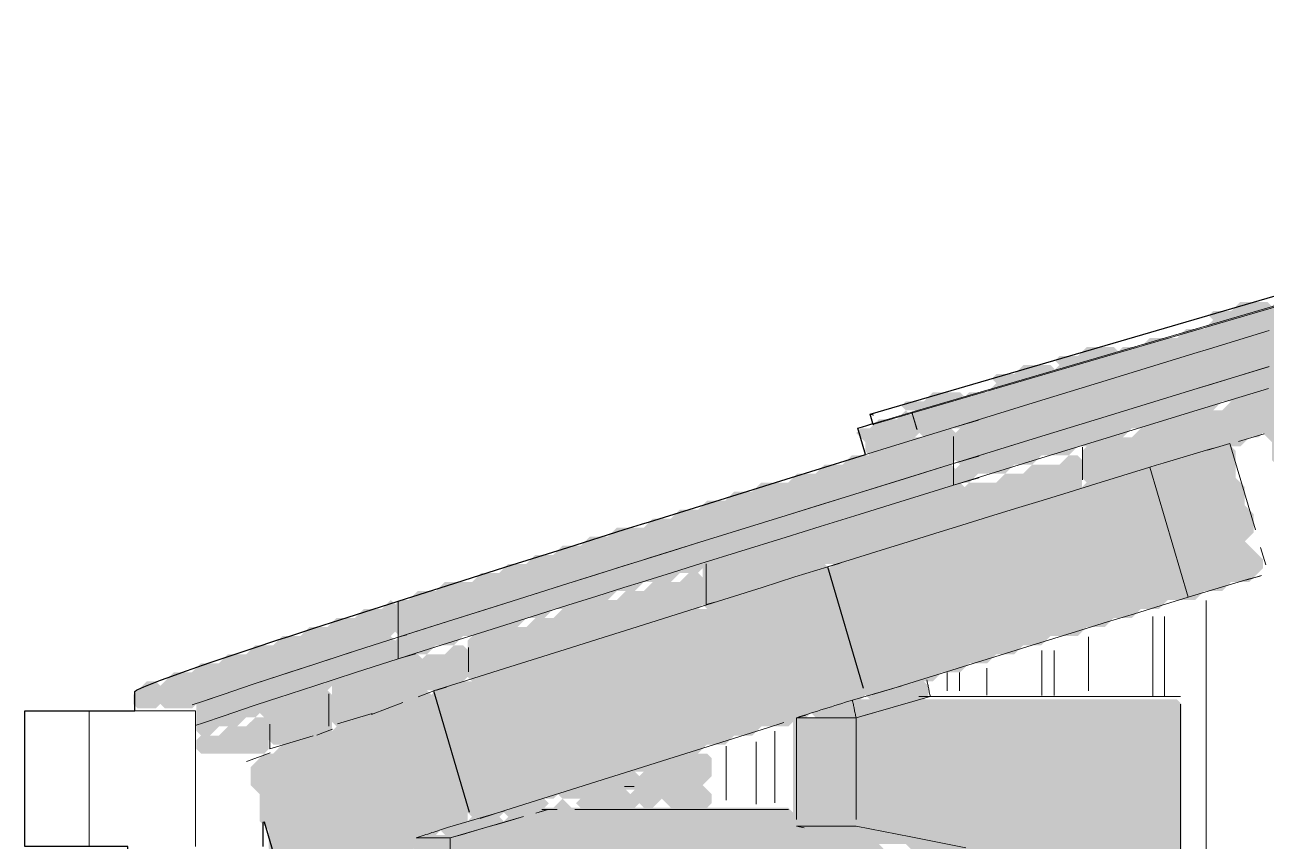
# Model space of a CAD drawing. Header units: millimetres. Extents: x 0 to 84100, y 0 to 59400.
# Drawn here: x 22694 to 24068, y 18843 to 19746 of the extents above; entities that cross this region are included whole.
import ezdxf

# ---------------------------------------------------------------- set-up
doc = ezdxf.new("R2010")
doc.units = ezdxf.units.MM
for name, color, linetype, lineweight in [('09_立面の外形', 7, 'Continuous', 30), ('10_見えがかり', 7, 'Continuous', 13), ('12_見えがかり（ガラス）', 5, 'Continuous', 9)]:
    doc.layers.add(name, color=color, linetype=linetype, lineweight=lineweight)

msp = doc.modelspace()

# ---------------------------------------------------------------- hatches: boundary and pattern name
at = {"layer": '10_見えがかり', "true_color": 0xbdbdbd}
for points in [[(25249, 19769.7), (25239, 19759.7), (25219, 19759.7), (25209, 19749.7), (25179, 19749.7), (25169, 19739.7), (25149, 19739.7), (25139, 19729.7), (25119, 19729.7), (25109, 19719.7), (25089, 19719.7), (25079, 19709.7), (25049, 19709.7), (25039, 19699.7), (25019, 19699.7), (25009, 19689.7), (24989, 19689.7), (24979, 19679.7), (24949, 19679.7), (24939, 19669.7), (24919, 19669.7), (24909, 19659.7), (24889, 19659.7), (24879, 19649.7), (24849, 19649.7), (24839, 19639.7), (24819, 19639.7), (24809, 19629.7), (24789, 19629.7), (24779, 19619.7), (24749, 19619.7), (24739, 19609.7), (24719, 19609.7), (24709, 19599.7), (24689, 19599.7), (24679, 19589.7), (24659, 19589.7), (24649, 19579.7), (24619, 19579.7), (24609, 19569.7), (24589, 19569.7), (24579, 19559.7), (24559, 19559.7), (24549, 19549.7), (24519, 19549.7), (24509, 19539.7), (24489, 19539.7), (24479, 19529.7), (24459, 19529.7), (24449, 19519.7), (24429, 19519.7), (24419, 19509.7), (24389, 19509.7), (24379, 19499.7), (24359, 19499.7), (24349, 19489.7), (24329, 19489.7), (24319, 19479.7), (24289, 19479.7), (24279, 19469.7), (24259, 19469.7), (24249, 19459.7), (24229, 19459.7), (24219, 19449.7), (24199, 19449.7), (24189, 19439.7), (24159, 19439.7), (24149, 19429.7), (24129, 19429.7), (24119, 19419.7), (24099, 19419.7), (24089, 19409.7), (24069, 19409.7), (24059, 19399.7), (24029, 19399.7), (24019, 19389.7), (23999, 19389.7), (23989, 19379.7), (23969, 19379.7), (23959, 19369.7), (23939, 19369.7), (23929, 19359.7), (23899, 19359.7), (23889, 19349.7), (23869, 19349.7), (23859, 19339.7), (23839, 19339.7), (23829, 19329.7), (23809, 19329.7), (23799, 19319.7), (23769, 19319.7), (23759, 19309.7), (23739, 19309.7), (23729, 19299.7), (23709, 19299.7), (23699, 19289.7), (23689, 19289.7), (23684, 19294.7), (23684, 19304.7), (23674, 19314.7), (23679, 19319.7), (23699, 19319.7), (23699, 19319.7), (23709, 19329.7), (23729, 19329.7), (23729, 19329.7), (23734, 19334.7), (23734, 19334.7), (23739, 19339.7), (23759, 19339.7), (23769, 19349.7), (23799, 19349.7), (23799, 19349.7), (23809, 19359.7), (23829, 19359.7), (23829, 19359.7), (23834, 19364.7), (23834, 19364.7), (23839, 19369.7), (23869, 19369.7), (23869, 19369.7), (23879, 19379.7), (23899, 19379.7), (23899, 19379.7), (23904, 19384.7), (23904, 19384.7), (23909, 19389.7), (23929, 19389.7), (23939, 19399.7), (23969, 19399.7), (23979, 19409.7), (23999, 19409.7), (24009, 19419.7), (24039, 19419.7), (24039, 19419.7), (24049, 19429.7), (24069, 19429.7), (24069, 19429.7), (24074, 19434.7), (24074, 19434.7), (24079, 19439.7), (24109, 19439.7), (24109, 19439.7), (24119, 19449.7), (24139, 19449.7), (24139, 19449.7), (24144, 19454.7), (24144, 19454.7), (24149, 19459.7), (24169, 19459.7), (24179, 19469.7), (24209, 19469.7), (24209, 19469.7), (24219, 19479.7), (24239, 19479.7), (24239, 19479.7), (24244, 19484.7), (24244, 19484.7), (24249, 19489.7), (24279, 19489.7), (24279, 19489.7), (24289, 19499.7), (24309, 19499.7), (24309, 19499.7), (24314, 19504.7), (24314, 19504.7), (24319, 19509.7), (24339, 19509.7), (24349, 19519.7), (24379, 19519.7), (24389, 19529.7), (24409, 19529.7), (24419, 19539.7), (24449, 19539.7), (24449, 19539.7), (24459, 19549.7), (24479, 19549.7), (24479, 19549.7), (24484, 19554.7), (24484, 19554.7), (24489, 19559.7), (24519, 19559.7), (24519, 19559.7), (24529, 19569.7), (24549, 19569.7), (24549, 19569.7), (24554, 19574.7), (24554, 19574.7), (24559, 19579.7), (24579, 19579.7), (24589, 19589.7), (24619, 19589.7), (24619, 19589.7), (24629, 19599.7), (24649, 19599.7), (24649, 19599.7), (24654, 19604.7), (24654, 19604.7), (24659, 19609.7), (24689, 19609.7), (24689, 19609.7), (24699, 19619.7), (24719, 19619.7), (24719, 19619.7), (24724, 19624.7), (24724, 19624.7), (24729, 19629.7), (24749, 19629.7), (24759, 19639.7), (24789, 19639.7), (24799, 19649.7), (24819, 19649.7), (24829, 19659.7), (24859, 19659.7), (24859, 19659.7), (24869, 19669.7), (24889, 19669.7), (24889, 19669.7), (24894, 19674.7), (24894, 19674.7), (24899, 19679.7), (24929, 19679.7), (24929, 19679.7), (24939, 19689.7), (24959, 19689.7), (24959, 19689.7), (24964, 19694.7), (24964, 19694.7), (24969, 19699.7), (24989, 19699.7), (24999, 19709.7), (25029, 19709.7), (25029, 19709.7), (25039, 19719.7), (25059, 19719.7), (25059, 19719.7), (25064, 19724.7), (25064, 19724.7), (25069, 19729.7), (25099, 19729.7), (25099, 19729.7), (25109, 19739.7), (25129, 19739.7), (25129, 19739.7), (25134, 19744.7), (25134, 19744.7), (25139, 19749.7), (25159, 19749.7), (25169, 19759.7), (25199, 19759.7), (25209, 19769.7), (25229, 19769.7), (25239, 19779.7), (25269, 19779.7), (25274, 19774.7), (25269, 19769.7)], [(25444, 19774.7), (25444, 19754.7), (25439, 19749.7), (25419, 19749.7), (25409, 19739.7), (25379, 19739.7), (25369, 19729.7), (25349, 19729.7), (25339, 19719.7), (25309, 19719.7), (25299, 19709.7), (25279, 19709.7), (25269, 19699.7), (25249, 19699.7), (25239, 19689.7), (25209, 19689.7), (25199, 19679.7), (25179, 19679.7), (25169, 19669.7), (25149, 19669.7), (25139, 19659.7), (25109, 19659.7), (25099, 19649.7), (25079, 19649.7), (25069, 19639.7), (25049, 19639.7), (25039, 19629.7), (25009, 19629.7), (24999, 19619.7), (24979, 19619.7), (24969, 19609.7), (24939, 19609.7), (24929, 19599.7), (24909, 19599.7), (24899, 19589.7), (24879, 19589.7), (24869, 19579.7), (24839, 19579.7), (24829, 19569.7), (24809, 19569.7), (24799, 19559.7), (24779, 19559.7), (24769, 19549.7), (24739, 19549.7), (24729, 19539.7), (24709, 19539.7), (24689, 19519.7), (24669, 19519.7), (24659, 19509.7), (24629, 19509.7), (24619, 19499.7), (24599, 19499.7), (24589, 19489.7), (24559, 19489.7), (24549, 19479.7), (24529, 19479.7), (24519, 19469.7), (24499, 19469.7), (24489, 19459.7), (24459, 19459.7), (24449, 19449.7), (24429, 19449.7), (24419, 19439.7), (24399, 19439.7), (24389, 19429.7), (24359, 19429.7), (24349, 19419.7), (24329, 19419.7), (24319, 19409.7), (24289, 19409.7), (24279, 19399.7), (24259, 19399.7), (24249, 19389.7), (24229, 19389.7), (24219, 19379.7), (24189, 19379.7), (24179, 19369.7), (24159, 19369.7), (24149, 19359.7), (24129, 19359.7), (24119, 19349.7), (24089, 19349.7), (24079, 19339.7), (24059, 19339.7), (24049, 19329.7), (24019, 19329.7), (24009, 19319.7), (23989, 19319.7), (23979, 19309.7), (23959, 19309.7), (23949, 19299.7), (23919, 19299.7), (23909, 19289.7), (23889, 19289.7), (23879, 19279.7), (23859, 19279.7), (23849, 19269.7), (23819, 19269.7), (23809, 19259.7), (23789, 19259.7), (23779, 19249.7), (23749, 19249.7), (23739, 19239.7), (23729, 19239.7), (23724, 19244.7), (23724, 19254.7), (23739, 19269.7), (23759, 19269.7), (23769, 19279.7), (23799, 19279.7), (23809, 19289.7), (23829, 19289.7), (23839, 19299.7), (23859, 19299.7), (23869, 19309.7), (23889, 19309.7), (23899, 19319.7), (23929, 19319.7), (23939, 19329.7), (23959, 19329.7), (23969, 19339.7), (23989, 19339.7), (23999, 19349.7), (24019, 19349.7), (24029, 19359.7), (24059, 19359.7), (24069, 19369.7), (24089, 19369.7), (24099, 19379.7), (24119, 19379.7), (24129, 19389.7), (24149, 19389.7), (24159, 19399.7), (24189, 19399.7), (24199, 19409.7), (24219, 19409.7), (24229, 19419.7), (24249, 19419.7), (24259, 19429.7), (24279, 19429.7), (24289, 19439.7), (24319, 19439.7), (24329, 19449.7), (24349, 19449.7), (24359, 19459.7), (24379, 19459.7), (24389, 19469.7), (24419, 19469.7), (24429, 19479.7), (24449, 19479.7), (24459, 19489.7), (24479, 19489.7), (24489, 19499.7), (24509, 19499.7), (24519, 19509.7), (24549, 19509.7), (24559, 19519.7), (24579, 19519.7), (24589, 19529.7), (24609, 19529.7), (24619, 19539.7), (24649, 19539.7), (24659, 19549.7), (24679, 19549.7), (24689, 19559.7), (24709, 19559.7), (24719, 19569.7), (24739, 19569.7), (24749, 19579.7), (24779, 19579.7), (24789, 19589.7), (24809, 19589.7), (24819, 19599.7), (24839, 19599.7), (24849, 19609.7), (24879, 19609.7), (24889, 19619.7), (24909, 19619.7), (24919, 19629.7), (24939, 19629.7), (24949, 19639.7), (24979, 19639.7), (24989, 19649.7), (25009, 19649.7), (25019, 19659.7), (25039, 19659.7), (25049, 19669.7), (25079, 19669.7), (25089, 19679.7), (25109, 19679.7), (25119, 19689.7), (25139, 19689.7), (25149, 19699.7), (25169, 19699.7), (25179, 19709.7), (25209, 19709.7), (25219, 19719.7), (25239, 19719.7), (25249, 19729.7), (25269, 19729.7), (25279, 19739.7), (25309, 19739.7), (25319, 19749.7), (25339, 19749.7), (25349, 19759.7), (25369, 19759.7), (25379, 19769.7), (25409, 19769.7), (25419, 19779.7), (25439, 19779.7)], [(24564, 19554.7), (24564, 19524.7), (24549, 19509.7), (24519, 19509.7), (24509, 19499.7), (24489, 19499.7), (24479, 19489.7), (24459, 19489.7), (24449, 19479.7), (24429, 19479.7), (24419, 19469.7), (24389, 19469.7), (24379, 19459.7), (24359, 19459.7), (24349, 19449.7), (24329, 19449.7), (24319, 19439.7), (24289, 19439.7), (24279, 19429.7), (24259, 19429.7), (24249, 19419.7), (24229, 19419.7), (24219, 19409.7), (24199, 19409.7), (24189, 19399.7), (24159, 19399.7), (24149, 19389.7), (24129, 19389.7), (24119, 19379.7), (24099, 19379.7), (24089, 19369.7), (24069, 19369.7), (24059, 19359.7), (24029, 19359.7), (24019, 19349.7), (23999, 19349.7), (23989, 19339.7), (23969, 19339.7), (23959, 19329.7), (23939, 19329.7), (23929, 19319.7), (23899, 19319.7), (23889, 19309.7), (23869, 19309.7), (23859, 19299.7), (23839, 19299.7), (23829, 19289.7), (23809, 19289.7), (23799, 19279.7), (23769, 19279.7), (23759, 19269.7), (23739, 19269.7), (23729, 19259.7), (23724, 19264.7), (23724, 19294.7), (23739, 19309.7), (23759, 19309.7), (23769, 19319.7), (23799, 19319.7), (23809, 19329.7), (23829, 19329.7), (23839, 19339.7), (23859, 19339.7), (23869, 19349.7), (23889, 19349.7), (23899, 19359.7), (23929, 19359.7), (23939, 19369.7), (23959, 19369.7), (23969, 19379.7), (23989, 19379.7), (23999, 19389.7), (24019, 19389.7), (24029, 19399.7), (24059, 19399.7), (24069, 19409.7), (24089, 19409.7), (24099, 19419.7), (24119, 19419.7), (24129, 19429.7), (24149, 19429.7), (24159, 19439.7), (24189, 19439.7), (24199, 19449.7), (24219, 19449.7), (24229, 19459.7), (24249, 19459.7), (24259, 19469.7), (24279, 19469.7), (24289, 19479.7), (24319, 19479.7), (24329, 19489.7), (24349, 19489.7), (24359, 19499.7), (24379, 19499.7), (24389, 19509.7), (24419, 19509.7), (24429, 19519.7), (24449, 19519.7), (24459, 19529.7), (24479, 19529.7), (24489, 19539.7), (24509, 19539.7), (24519, 19549.7), (24549, 19549.7), (24559, 19559.7)], [(24704, 19524.7), (24704, 19494.7), (24699, 19489.7), (24679, 19489.7), (24669, 19479.7), (24659, 19479.7), (24649, 19469.7), (24619, 19469.7), (24609, 19459.7), (24579, 19459.7), (24569, 19449.7), (24549, 19449.7), (24539, 19439.7), (24519, 19439.7), (24509, 19429.7), (24489, 19429.7), (24479, 19419.7), (24459, 19419.7), (24449, 19409.7), (24429, 19409.7), (24419, 19399.7), (24399, 19399.7), (24389, 19389.7), (24379, 19389.7), (24369, 19379.7), (24349, 19379.7), (24339, 19369.7), (24319, 19369.7), (24309, 19359.7), (24279, 19359.7), (24269, 19349.7), (24249, 19349.7), (24239, 19339.7), (24219, 19339.7), (24209, 19329.7), (24179, 19329.7), (24169, 19319.7), (24149, 19319.7), (24139, 19309.7), (24109, 19309.7), (24099, 19299.7), (24069, 19299.7), (24059, 19289.7), (24049, 19289.7), (24039, 19279.7), (24009, 19279.7), (23999, 19269.7), (23969, 19269.7), (23959, 19259.7), (23939, 19259.7), (23929, 19249.7), (23909, 19249.7), (23899, 19239.7), (23869, 19239.7), (23864, 19244.7), (23864, 19274.7), (23869, 19279.7), (23879, 19279.7), (23889, 19289.7), (23919, 19289.7), (23929, 19299.7), (23949, 19299.7), (23959, 19309.7), (23979, 19309.7), (23989, 19319.7), (24019, 19319.7), (24029, 19329.7), (24049, 19329.7), (24059, 19339.7), (24079, 19339.7), (24089, 19349.7), (24119, 19349.7), (24129, 19359.7), (24149, 19359.7), (24159, 19369.7), (24189, 19369.7), (24199, 19379.7), (24219, 19379.7), (24229, 19389.7), (24249, 19389.7), (24259, 19399.7), (24289, 19399.7), (24299, 19409.7), (24319, 19409.7), (24329, 19419.7), (24349, 19419.7), (24359, 19429.7), (24389, 19429.7), (24399, 19439.7), (24419, 19439.7), (24429, 19449.7), (24459, 19449.7), (24469, 19459.7), (24489, 19459.7), (24499, 19469.7), (24519, 19469.7), (24529, 19479.7), (24559, 19479.7), (24569, 19489.7), (24589, 19489.7), (24599, 19499.7), (24619, 19499.7), (24629, 19509.7), (24659, 19509.7), (24669, 19519.7), (24689, 19519.7), (24699, 19529.7)], [(23684, 19304.7), (23684, 19294.7), (23669, 19279.7), (23639, 19279.7), (23629, 19269.7), (23624, 19274.7), (23624, 19284.7), (23614, 19294.7), (23619, 19299.7), (23629, 19299.7), (23639, 19309.7), (23659, 19309.7), (23669, 19319.7)], [(23724, 19294.7), (23724, 19264.7), (23719, 19259.7), (23709, 19259.7), (23699, 19249.7), (23679, 19249.7), (23669, 19239.7), (23639, 19239.7), (23629, 19229.7), (23609, 19229.7), (23599, 19219.7), (23579, 19219.7), (23569, 19209.7), (23549, 19209.7), (23539, 19199.7), (23509, 19199.7), (23499, 19189.7), (23479, 19189.7), (23469, 19179.7), (23449, 19179.7), (23439, 19169.7), (23419, 19169.7), (23409, 19159.7), (23389, 19159.7), (23379, 19149.7), (23349, 19149.7), (23339, 19139.7), (23319, 19139.7), (23309, 19129.7), (23289, 19129.7), (23279, 19119.7), (23259, 19119.7), (23249, 19109.7), (23229, 19109.7), (23219, 19099.7), (23199, 19099.7), (23189, 19089.7), (23159, 19089.7), (23149, 19079.7), (23129, 19079.7), (23119, 19069.7), (23109, 19069.7), (23104, 19074.7), (23104, 19104.7), (23109, 19109.7), (23119, 19109.7), (23129, 19119.7), (23149, 19119.7), (23159, 19129.7), (23189, 19129.7), (23199, 19139.7), (23219, 19139.7), (23229, 19149.7), (23249, 19149.7), (23259, 19159.7), (23279, 19159.7), (23289, 19169.7), (23309, 19169.7), (23319, 19179.7), (23339, 19179.7), (23349, 19189.7), (23379, 19189.7), (23389, 19199.7), (23409, 19199.7), (23419, 19209.7), (23439, 19209.7), (23449, 19219.7), (23469, 19219.7), (23479, 19229.7), (23499, 19229.7), (23509, 19239.7), (23539, 19239.7), (23549, 19249.7), (23569, 19249.7), (23579, 19259.7), (23599, 19259.7), (23609, 19269.7), (23629, 19269.7), (23639, 19279.7), (23669, 19279.7), (23679, 19289.7), (23699, 19289.7), (23709, 19299.7), (23719, 19299.7)], [(24144, 19304.7), (24144, 19284.7), (24154, 19274.7), (24154, 19254.7), (24164, 19244.7), (24164, 19214.7), (24174, 19204.7), (24174, 19184.7), (24184, 19174.7), (24169, 19159.7), (24139, 19159.7), (24129, 19149.7), (24119, 19149.7), (24104, 19164.7), (24114, 19174.7), (24104, 19184.7), (24104, 19194.7), (24094, 19204.7), (24094, 19214.7), (24084, 19224.7), (24084, 19254.7), (24074, 19264.7), (24074, 19284.7), (24064, 19294.7), (24069, 19299.7), (24099, 19299.7), (24109, 19309.7), (24139, 19309.7)], [(24034, 19274.7), (24034, 19244.7), (24044, 19234.7), (24044, 19214.7), (24054, 19204.7), (24054, 19184.7), (24044, 19174.7), (24064, 19154.7), (24064, 19144.7), (24049, 19129.7), (24029, 19129.7), (24019, 19119.7), (23999, 19119.7), (23989, 19109.7), (23959, 19109.7), (23949, 19099.7), (23929, 19099.7), (23919, 19089.7), (23899, 19089.7), (23889, 19079.7), (23869, 19079.7), (23859, 19069.7), (23829, 19069.7), (23819, 19059.7), (23799, 19059.7), (23789, 19049.7), (23769, 19049.7), (23759, 19039.7), (23739, 19039.7), (23729, 19029.7), (23709, 19029.7), (23699, 19019.7), (23669, 19019.7), (23659, 19009.7), (23639, 19009.7), (23629, 18999.7), (23624, 19004.7), (23624, 19014.7), (23614, 19024.7), (23614, 19054.7), (23604, 19064.7), (23604, 19084.7), (23594, 19094.7), (23594, 19114.7), (23584, 19124.7), (23584, 19144.7), (23589, 19149.7), (23599, 19149.7), (23609, 19159.7), (23639, 19159.7), (23649, 19169.7), (23669, 19169.7), (23679, 19179.7), (23699, 19179.7), (23709, 19189.7), (23729, 19189.7), (23739, 19199.7), (23769, 19199.7), (23779, 19209.7), (23799, 19209.7), (23809, 19219.7), (23829, 19219.7), (23839, 19229.7), (23859, 19229.7), (23869, 19239.7), (23899, 19239.7), (23909, 19249.7), (23929, 19249.7), (23939, 19259.7), (23959, 19259.7), (23969, 19269.7), (23999, 19269.7), (24009, 19279.7), (24029, 19279.7)], [(23724, 19254.7), (23724, 19244.7), (23734, 19234.7), (23729, 19229.7), (23709, 19229.7), (23699, 19219.7), (23679, 19219.7), (23669, 19209.7), (23639, 19209.7), (23629, 19199.7), (23609, 19199.7), (23599, 19189.7), (23569, 19189.7), (23559, 19179.7), (23539, 19179.7), (23529, 19169.7), (23509, 19169.7), (23499, 19159.7), (23469, 19159.7), (23459, 19149.7), (23449, 19149.7), (23439, 19139.7), (23419, 19139.7), (23409, 19129.7), (23379, 19129.7), (23369, 19119.7), (23349, 19119.7), (23339, 19109.7), (23319, 19109.7), (23309, 19099.7), (23279, 19099.7), (23269, 19089.7), (23249, 19089.7), (23239, 19079.7), (23219, 19079.7), (23209, 19069.7), (23179, 19069.7), (23169, 19059.7), (23149, 19059.7), (23139, 19049.7), (23109, 19049.7), (23104, 19054.7), (23104, 19064.7), (23109, 19069.7), (23119, 19069.7), (23129, 19079.7), (23149, 19079.7), (23159, 19089.7), (23189, 19089.7), (23199, 19099.7), (23219, 19099.7), (23229, 19109.7), (23249, 19109.7), (23259, 19119.7), (23279, 19119.7), (23289, 19129.7), (23309, 19129.7), (23319, 19139.7), (23339, 19139.7), (23349, 19149.7), (23379, 19149.7), (23389, 19159.7), (23409, 19159.7), (23419, 19169.7), (23439, 19169.7), (23449, 19179.7), (23469, 19179.7), (23479, 19189.7), (23499, 19189.7), (23509, 19199.7), (23539, 19199.7), (23549, 19209.7), (23569, 19209.7), (23579, 19219.7), (23599, 19219.7), (23609, 19229.7), (23629, 19229.7), (23639, 19239.7), (23669, 19239.7), (23679, 19249.7), (23699, 19249.7), (23709, 19259.7), (23719, 19259.7)], [(23864, 19264.7), (23864, 19234.7), (23859, 19229.7), (23839, 19229.7), (23829, 19219.7), (23809, 19219.7), (23799, 19209.7), (23779, 19209.7), (23769, 19199.7), (23739, 19199.7), (23729, 19189.7), (23709, 19189.7), (23699, 19179.7), (23679, 19179.7), (23669, 19169.7), (23649, 19169.7), (23639, 19159.7), (23609, 19159.7), (23599, 19149.7), (23579, 19149.7), (23569, 19139.7), (23549, 19139.7), (23539, 19129.7), (23519, 19129.7), (23509, 19119.7), (23489, 19119.7), (23479, 19109.7), (23459, 19109.7), (23449, 19099.7), (23444, 19104.7), (23444, 19144.7), (23449, 19149.7), (23459, 19149.7), (23469, 19159.7), (23499, 19159.7), (23509, 19169.7), (23529, 19169.7), (23539, 19179.7), (23559, 19179.7), (23569, 19189.7), (23599, 19189.7), (23609, 19199.7), (23629, 19199.7), (23639, 19209.7), (23669, 19209.7), (23679, 19219.7), (23699, 19219.7), (23709, 19229.7), (23729, 19229.7), (23739, 19239.7), (23769, 19239.7), (23779, 19249.7), (23799, 19249.7), (23809, 19259.7), (23839, 19259.7), (23849, 19269.7), (23859, 19269.7)], [(23584, 19144.7), (23584, 19124.7), (23594, 19114.7), (23594, 19094.7), (23604, 19084.7), (23604, 19064.7), (23614, 19054.7), (23614, 19024.7), (23624, 19014.7), (23624, 19004.7), (23619, 18999.7), (23599, 18999.7), (23589, 18989.7), (23569, 18989.7), (23559, 18979.7), (23549, 18979.7), (23539, 18969.7), (23509, 18969.7), (23499, 18959.7), (23479, 18959.7), (23469, 18949.7), (23449, 18949.7), (23439, 18939.7), (23419, 18939.7), (23409, 18929.7), (23389, 18929.7), (23379, 18919.7), (23359, 18919.7), (23349, 18909.7), (23319, 18909.7), (23309, 18899.7), (23289, 18899.7), (23279, 18889.7), (23259, 18889.7), (23249, 18879.7), (23229, 18879.7), (23219, 18869.7), (23189, 18869.7), (23184, 18874.7), (23184, 18894.7), (23174, 18904.7), (23174, 18924.7), (23164, 18934.7), (23164, 18964.7), (23154, 18974.7), (23154, 18994.7), (23144, 19004.7), (23149, 19009.7), (23159, 19009.7), (23169, 19019.7), (23189, 19019.7), (23199, 19029.7), (23219, 19029.7), (23229, 19039.7), (23259, 19039.7), (23269, 19049.7), (23289, 19049.7), (23299, 19059.7), (23319, 19059.7), (23329, 19069.7), (23349, 19069.7), (23359, 19079.7), (23379, 19079.7), (23389, 19089.7), (23409, 19089.7), (23419, 19099.7), (23449, 19099.7), (23459, 19109.7), (23479, 19109.7), (23489, 19119.7), (23509, 19119.7), (23519, 19129.7), (23539, 19129.7), (23549, 19139.7), (23569, 19139.7), (23579, 19149.7)], [(23444, 19134.7), (23444, 19104.7), (23439, 19099.7), (23419, 19099.7), (23409, 19089.7), (23389, 19089.7), (23379, 19079.7), (23359, 19079.7), (23349, 19069.7), (23329, 19069.7), (23319, 19059.7), (23299, 19059.7), (23289, 19049.7), (23269, 19049.7), (23259, 19039.7), (23229, 19039.7), (23219, 19029.7), (23199, 19029.7), (23189, 19019.7), (23184, 19024.7), (23184, 19064.7), (23189, 19069.7), (23209, 19069.7), (23219, 19079.7), (23249, 19079.7), (23259, 19089.7), (23279, 19089.7), (23289, 19099.7), (23309, 19099.7), (23319, 19109.7), (23349, 19109.7), (23359, 19119.7), (23379, 19119.7), (23389, 19129.7), (23419, 19129.7), (23429, 19139.7), (23439, 19139.7)], [(23104, 19104.7), (23104, 19074.7), (23089, 19059.7), (23069, 19059.7), (23059, 19049.7), (23039, 19049.7), (23029, 19039.7), (23009, 19039.7), (22999, 19029.7), (22979, 19029.7), (22969, 19019.7), (22949, 19019.7), (22939, 19009.7), (22919, 19009.7), (22909, 18999.7), (22889, 18999.7), (22879, 18989.7), (22849, 18989.7), (22844, 18994.7), (22844, 19014.7), (22859, 19029.7), (22879, 19029.7), (22889, 19039.7), (22909, 19039.7), (22919, 19049.7), (22939, 19049.7), (22949, 19059.7), (22969, 19059.7), (22979, 19069.7), (22999, 19069.7), (23009, 19079.7), (23029, 19079.7), (23039, 19089.7), (23059, 19089.7), (23069, 19099.7), (23089, 19099.7), (23099, 19109.7)], [(23104, 19064.7), (23104, 19054.7), (23109, 19049.7), (23129, 19049.7), (23134, 19044.7), (23129, 19039.7), (23109, 19039.7), (23099, 19029.7), (23069, 19029.7), (23059, 19019.7), (23039, 19019.7), (23029, 19009.7), (23019, 19009.7), (23009, 18999.7), (22989, 18999.7), (22979, 18989.7), (22959, 18989.7), (22949, 18979.7), (22939, 18979.7), (22929, 18969.7), (22909, 18969.7), (22899, 18959.7), (22889, 18959.7), (22884, 18964.7), (22884, 18994.7), (22889, 18999.7), (22909, 18999.7), (22919, 19009.7), (22939, 19009.7), (22949, 19019.7), (22969, 19019.7), (22979, 19029.7), (22999, 19029.7), (23009, 19039.7), (23029, 19039.7), (23039, 19049.7), (23059, 19049.7), (23069, 19059.7), (23089, 19059.7), (23099, 19069.7)], [(23184, 19054.7), (23184, 19024.7), (23179, 19019.7), (23169, 19019.7), (23159, 19009.7), (23139, 19009.7), (23129, 18999.7), (23109, 18999.7), (23099, 18989.7), (23089, 18989.7), (23079, 18979.7), (23059, 18979.7), (23049, 18969.7), (23039, 18969.7), (23034, 18974.7), (23034, 19014.7), (23039, 19019.7), (23059, 19019.7), (23069, 19029.7), (23099, 19029.7), (23109, 19039.7), (23129, 19039.7), (23139, 19049.7), (23159, 19049.7), (23169, 19059.7), (23179, 19059.7)], [(22844, 19014.7), (22844, 18994.7), (22839, 18989.7), (22819, 18989.7), (22814, 18994.7), (22814, 19004.7), (22829, 19019.7), (22839, 19019.7)], [(23154, 18994.7), (23154, 18974.7), (23164, 18964.7), (23164, 18934.7), (23174, 18924.7), (23174, 18904.7), (23184, 18894.7), (23184, 18864.7), (23179, 18859.7), (23159, 18859.7), (23149, 18849.7), (23129, 18849.7), (23124, 18844.7), (23124, 18834.7), (23119, 18829.7), (23099, 18829.7), (23089, 18819.7), (23069, 18819.7), (23059, 18809.7), (23049, 18809.7), (23039, 18799.7), (23009, 18799.7), (22999, 18789.7), (22989, 18789.7), (22974, 18804.7), (22974, 18824.7), (22964, 18834.7), (22964, 18854.7), (22954, 18864.7), (22954, 18894.7), (22944, 18904.7), (22944, 18924.7), (22959, 18939.7), (22969, 18939.7), (22979, 18949.7), (22999, 18949.7), (23009, 18959.7), (23029, 18959.7), (23039, 18969.7), (23049, 18969.7), (23059, 18979.7), (23079, 18979.7), (23089, 18989.7), (23099, 18989.7), (23109, 18999.7), (23129, 18999.7), (23139, 19009.7)], [(23034, 19004.7), (23034, 18964.7), (23029, 18959.7), (23009, 18959.7), (22999, 18949.7), (22969, 18949.7), (22964, 18954.7), (22964, 18974.7), (22954, 18984.7), (22959, 18989.7), (22979, 18989.7), (22989, 18999.7), (23009, 18999.7), (23019, 19009.7), (23029, 19009.7)], [(22964, 18974.7), (22964, 18944.7), (22959, 18939.7), (22889, 18939.7), (22884, 18944.7), (22884, 18954.7), (22889, 18959.7), (22909, 18959.7), (22919, 18969.7), (22939, 18969.7), (22949, 18979.7), (22959, 18979.7)], [(23454, 18934.7), (23454, 18914.7), (23444, 18904.7), (23454, 18894.7), (23454, 18884.7), (23449, 18879.7), (23409, 18879.7), (23399, 18889.7), (23389, 18879.7), (23379, 18879.7), (23364, 18894.7), (23369, 18899.7), (23379, 18899.7), (23384, 18904.7), (23374, 18914.7), (23389, 18929.7), (23409, 18929.7), (23419, 18939.7), (23449, 18939.7)], [(23384, 18904.7), (23379, 18899.7), (23359, 18899.7), (23349, 18889.7), (23289, 18889.7), (23284, 18894.7), (23289, 18899.7), (23309, 18899.7), (23319, 18909.7), (23349, 18909.7), (23359, 18919.7), (23369, 18919.7)], [(23374, 18884.7), (23369, 18879.7), (23309, 18879.7), (23304, 18884.7), (23309, 18889.7), (23349, 18889.7), (23359, 18899.7)]]:
    msp.add_hatch(color=8, dxfattribs=at).paths.add_polyline_path(points)
at = {"layer": '10_見えがかり', "true_color": 0xe9dcc4}
for points in [[(23694, 19014.7), (23694, 19004.7), (23689, 18999.7), (23669, 18999.7), (23659, 18989.7), (23639, 18989.7), (23629, 18979.7), (23569, 18979.7), (23564, 18984.7), (23569, 18989.7), (23589, 18989.7), (23599, 18999.7), (23629, 18999.7), (23639, 19009.7), (23659, 19009.7), (23669, 19019.7), (23689, 19019.7)], [(23974, 18994.7), (23974, 18794.7), (23969, 18789.7), (23879, 18789.7), (23869, 18799.7), (23829, 18799.7), (23819, 18809.7), (23779, 18809.7), (23769, 18819.7), (23729, 18819.7), (23719, 18829.7), (23679, 18829.7), (23669, 18839.7), (23629, 18839.7), (23619, 18849.7), (23579, 18849.7), (23569, 18859.7), (23549, 18859.7), (23544, 18864.7), (23544, 18974.7), (23549, 18979.7), (23629, 18979.7), (23639, 18989.7), (23659, 18989.7), (23669, 18999.7), (23969, 18999.7)], [(23299, 18879.7), (23539, 18879.7), (23544, 18874.7), (23544, 18864.7), (23549, 18859.7), (23569, 18859.7), (23579, 18849.7), (23619, 18849.7), (23629, 18839.7), (23639, 18839.7), (23644, 18834.7), (23644, 18664.7), (23639, 18659.7), (23569, 18659.7), (23559, 18669.7), (23499, 18669.7), (23489, 18679.7), (23429, 18679.7), (23419, 18689.7), (23359, 18689.7), (23349, 18699.7), (23289, 18699.7), (23279, 18709.7), (23219, 18709.7), (23209, 18719.7), (23139, 18719.7), (23124, 18734.7), (23124, 18844.7), (23129, 18849.7), (23189, 18849.7), (23199, 18859.7), (23219, 18859.7), (23229, 18869.7), (23259, 18869.7), (23269, 18879.7), (23279, 18879.7), (23289, 18889.7)], [(23259, 18869.7), (23229, 18869.7), (23224, 18874.7), (23229, 18879.7), (23249, 18879.7), (23259, 18889.7), (23269, 18889.7), (23274, 18884.7)], [(23219, 18859.7), (23199, 18859.7), (23189, 18849.7), (23159, 18849.7), (23154, 18854.7), (23159, 18859.7), (23179, 18859.7), (23189, 18869.7), (23219, 18869.7), (23224, 18864.7)]]:
    msp.add_hatch(color=8, dxfattribs=at).paths.add_polyline_path(points)
at = {"layer": '12_見えがかり（ガラス）', "true_color": 0xdce9f2}
for points in [[(24049, 19429.7), (24039, 19419.7), (24009, 19419.7), (24004, 19424.7), (24009, 19429.7), (24029, 19429.7), (24039, 19439.7), (24069, 19439.7), (24074, 19434.7), (24069, 19429.7)], [(23869, 19369.7), (23839, 19369.7), (23834, 19374.7), (23839, 19379.7), (23859, 19379.7), (23869, 19389.7), (23899, 19389.7), (23904, 19384.7), (23899, 19379.7), (23879, 19379.7)], [(23799, 19349.7), (23769, 19349.7), (23764, 19354.7), (23769, 19359.7), (23789, 19359.7), (23799, 19369.7), (23829, 19369.7), (23834, 19364.7), (23829, 19359.7), (23809, 19359.7)], [(23709, 19329.7), (23699, 19319.7), (23669, 19319.7), (23664, 19324.7), (23669, 19329.7), (23689, 19329.7), (23699, 19339.7), (23729, 19339.7), (23734, 19334.7), (23729, 19329.7)]]:
    msp.add_hatch(color=8, dxfattribs=at).paths.add_polyline_path(points)

# ---------------------------------------------------------------- linework, layer by layer
at = {"layer": '09_立面の外形'}
for points in [[(22694.1, 18986.9), (22694.7, 18986.9), (22694.7, 18986.9), (22815.7, 18986.9), (22815.7, 19008.6), (22817.7, 19009.8), (22819.3, 19010.7), (22825.7, 19013.7), (22834.9, 19017.4), (22844.1, 19020.9), (22851.5, 19023.6), (22872.8, 19031.3), (22891.9, 19037.9), (22899.2, 19040.4), (22913.7, 19045.3), (22946.6, 19056.4), (22974.2, 19065.5), (22986.2, 19069.4), (23014.9, 19078.8), (23051.8, 19090.7), (23059.8, 19093.3), (23107.3, 19108.6), (23161.8, 19125.9), (23233.4, 19148.6), (23294.9, 19168), (23357.4, 19187.6), (23376.6, 19193.6), (23385.3, 19196.3), (23445.7, 19215.2), (23536.5, 19243.4), (23612.6, 19267), (23624.4, 19270.7), (23615.9, 19300.1), (23620.9, 19301.5), (23625.8, 19303), (23632.3, 19304.9), (23629.3, 19315.3), (24460, 19558.3)], [(22808.1, 14139.7), (22808.1, 18836.9), (22694.1, 18836.9), (22694.1, 18849.4), (22694.1, 18861.9), (22694.1, 18874.4), (22694.1, 18886.9), (22694.1, 18911.9), (22694.1, 18924.4), (22694.1, 18936.9), (22694.1, 18949.4), (22694.1, 18961.9), (22694.1, 18986.9)], [(22981.6, 18786.9), (22959.1, 18863.7), (22957.4, 18863.5), (22957.4, 18836.9)]]:
    msp.add_lwpolyline(points, dxfattribs=at)
at = {"layer": '10_見えがかり'}
for points in [[(24501.4, 19559.5), (23675.7, 19317.8)], [(24071.1, 19408.2), (24005, 19387.9)], [(23900.1, 19355.7), (23987.7, 19382.6)], [(24005, 19387.9), (23987.7, 19382.6)], [(24070.1, 19367.9), (23987.7, 19342.6)], [(24071.1, 19368.2), (24005, 19347.9)], [(23814.8, 19329.5), (23900.1, 19355.7)], [(23987.7, 19342.6), (23900.1, 19315.7)], [(23900.1, 19315.7), (23987.7, 19342.6)], [(23987.7, 19342.6), (24005, 19347.9)], [(23987.7, 19318.6), (24070.1, 19343.9)], [(23814.8, 19329.5), (23721.5, 19300.7)], [(23660.7, 19313.2), (23655.7, 19311.7)], [(23665.7, 19314.6), (23660.7, 19313.2)], [(23670.7, 19316.1), (23665.7, 19314.6)], [(23675.6, 19317.5), (23670.7, 19316.1)], [(23676.7, 19317.5), (23675.6, 19317.5)], [(23675.6, 19317.5), (23681.2, 19298.3)], [(23675.7, 19317.8), (23681.3, 19298.6)], [(23900.1, 19315.7), (23814.8, 19289.5)], [(23814.8, 19289.5), (23900.1, 19315.7)], [(23987.7, 19318.6), (23900.1, 19291.7)], [(23615.9, 19300.1), (23620.9, 19301.5)], [(23615.9, 19300.1), (23617, 19300.1)], [(23615.9, 19300.1), (23621.5, 19280.9)], [(23625.8, 19303), (23620.9, 19301.5)], [(23630.8, 19304.4), (23625.8, 19303)], [(23635.8, 19305.9), (23630.8, 19304.4)], [(23640.8, 19307.3), (23635.8, 19305.9)], [(23645.8, 19308.8), (23640.8, 19307.3)], [(23650.7, 19310.3), (23645.8, 19308.8)], [(23655.7, 19311.7), (23650.7, 19310.3)], [(23667.6, 19284), (23721.5, 19300.7)], [(23721.5, 19300.7), (23749.2, 19308.9)], [(23721.5, 19300.7), (23749.2, 19308.9)], [(23721.5, 19260.7), (23721.5, 19290.7)], [(23721.5, 19290.7), (23721.5, 19260.7)], [(23721.5, 19260.7), (23814.8, 19289.5)], [(23814.8, 19289.5), (23773, 19276.6)], [(23900.1, 19291.7), (23814.8, 19265.5)], [(24036.9, 19285.1), (24065.6, 19293.6)], [(23612.6, 19267), (23667.6, 19284)], [(23773, 19276.6), (23721.5, 19260.7)], [(23864.4, 19242.9), (23864.4, 19278.9)], [(23990.5, 19272.1), (23983.1, 19269.9)], [(23997.9, 19274.3), (23990.5, 19272.1)], [(24005.3, 19276.5), (23997.9, 19274.3)], [(24027.5, 19283.1), (24002.6, 19275.4)], [(24012.7, 19278.7), (24005.3, 19276.5)], [(24020.1, 19280.9), (24012.7, 19278.7)], [(24027.5, 19283.1), (24020.1, 19280.9)], [(24027.5, 19283.1), (24055.8, 19187.2)], [(23536.5, 19243.4), (23612.6, 19267)], [(23651.7, 19239.1), (23721.5, 19260.7)], [(23667.6, 19244), (23721.5, 19260.7)], [(23750, 19269.2), (23721.5, 19260.7)], [(23721.5, 19260.7), (23749.7, 19269.1)], [(23721.5, 19260.7), (23749.2, 19268.9)], [(23721.5, 19260.7), (23749.2, 19268.9)], [(23721.5, 19236.7), (23721.5, 19260.7)], [(23721.5, 19236.7), (23721.5, 19260.7)], [(23814.8, 19265.5), (23773, 19252.6)], [(23946.1, 19259), (23938.8, 19256.8)], [(23953.5, 19261.2), (23946.1, 19259)], [(23960.9, 19263.3), (23953.5, 19261.2)], [(23968.3, 19265.5), (23960.9, 19263.3)], [(23975.7, 19267.7), (23968.3, 19265.5)], [(23983.1, 19269.9), (23975.7, 19267.7)], [(23612.6, 19227), (23667.6, 19244)], [(23721.5, 19236.7), (23773, 19252.6)], [(23750, 19245.2), (23721.5, 19236.7)], [(23721.5, 19236.7), (23749.7, 19245.1)], [(23909, 19247.6), (23879.3, 19238.4)], [(23938.8, 19256.8), (23909, 19247.6)], [(23938.8, 19256.8), (23981.2, 19112.9)], [(23445.7, 19215.2), (23536.5, 19243.4)], [(23651.7, 19239.1), (23612.6, 19227)], [(23651.7, 19215.1), (23721.5, 19236.7)], [(23879.3, 19238.4), (23849.6, 19229.2)], [(23536.5, 19203.4), (23612.6, 19227)], [(23612.6, 19227), (23574.2, 19215.1)], [(23819.9, 19220), (23790.2, 19210.9)], [(23849.6, 19229.2), (23819.9, 19220)], [(23385.3, 19196.3), (23445.7, 19215.2)], [(23445.7, 19175.2), (23536.5, 19203.4)], [(23536.5, 19203.4), (23481.4, 19186.3)], [(23574.2, 19215.1), (23536.5, 19203.4)], [(23612.6, 19203), (23574.2, 19191.1)], [(23612.6, 19203), (23651.7, 19215.1)], [(23790.2, 19210.9), (23760.5, 19201.7)], [(23376.6, 19193.6), (23357.4, 19187.6)], [(23385.3, 19196.3), (23376.6, 19193.6)], [(23574.2, 19191.1), (23536.5, 19179.4)], [(23730.8, 19192.5), (23701.1, 19183.3)], [(23760.5, 19201.7), (23730.8, 19192.5)], [(23357.4, 19187.6), (23294.9, 19168)], [(23385.3, 19156.3), (23445.7, 19175.2)], [(23443.2, 19174.4), (23445.7, 19175.2)], [(23481.4, 19186.3), (23445.7, 19175.2)], [(23481.4, 19162.3), (23536.5, 19179.4)], [(23701.1, 19183.3), (23671.4, 19174.1)], [(23294.9, 19168), (23233.4, 19148.6)], [(23376.6, 19153.6), (23410.7, 19164.3)], [(23443.2, 19174.4), (23410.7, 19164.3)], [(23481.4, 19162.3), (23445.7, 19151.2)], [(23641.7, 19164.9), (23612, 19155.8)], [(23671.4, 19174.1), (23641.7, 19164.9)], [(24061.4, 19168), (24067.1, 19148.8)], [(23233.4, 19148.6), (23161.8, 19125.9)], [(23376.6, 19153.6), (23356.9, 19147.4)], [(23376.6, 19153.6), (23357.4, 19147.6)], [(23376.6, 19153.6), (23385.3, 19156.3)], [(23410.7, 19140.3), (23443.2, 19150.4)], [(23443.2, 19150.4), (23445.7, 19151.2)], [(23448.1, 19104.6), (23448.1, 19149.6)], [(23612, 19155.8), (23582.3, 19146.6)], [(23582.3, 19146.6), (23586.3, 19147.7)], [(23586.4, 19147.7), (23582.5, 19146.6)], [(23586.3, 19147.7), (23590.2, 19148.8)], [(23590.3, 19148.9), (23586.4, 19147.7)], [(23590.2, 19148.8), (23594.2, 19149.9)], [(23594.3, 19150), (23590.3, 19148.9)], [(23594.2, 19149.9), (23598.1, 19151.1)], [(23598.2, 19151.1), (23594.3, 19150)], [(23357.4, 19147.6), (23294.9, 19128)], [(23326.9, 19138), (23294.9, 19128)], [(23356.9, 19147.4), (23326.9, 19138)], [(23376.6, 19129.6), (23410.7, 19140.3)], [(23546.2, 19135.2), (23509.8, 19123.7)], [(23582.5, 19146.6), (23546.2, 19135.2)], [(23582.3, 19146.6), (23621.9, 19012.3)], [(23582.5, 19146.6), (23622, 19012.3)], [(24061.6, 19136.6), (24045.1, 19131.5)], [(24055.1, 19134.8), (24047.7, 19132.6)], [(24062.5, 19137), (24055.1, 19134.8)], [(23161.8, 19125.9), (23107.3, 19108.6)], [(23233.4, 19108.6), (23294.9, 19128)], [(23294.9, 19128), (23263.7, 19118.2)], [(23356.9, 19123.4), (23326.9, 19114)], [(23356.9, 19123.4), (23376.6, 19129.6)], [(23509.8, 19123.7), (23473.5, 19112.2)], [(24010.8, 19121.7), (24003.4, 19119.5)], [(24018.2, 19123.9), (24010.8, 19121.7)], [(24025.5, 19126.1), (24018.2, 19123.9)], [(24032.9, 19128.2), (24025.5, 19126.1)], [(24040.3, 19130.4), (24032.9, 19128.2)], [(24047.7, 19132.6), (24040.3, 19130.4)], [(23059.8, 19093.3), (23107.3, 19108.6)], [(23107.3, 19108.6), (23116.6, 19111.3)], [(23107.3, 19108.6), (23116.6, 19111.3)], [(23107.3, 19068.6), (23107.3, 19108.6)], [(23107.3, 19108.6), (23107.3, 19068.6)], [(23233.4, 19108.6), (23161.8, 19085.9)], [(23233.4, 19108.6), (23204.1, 19099.3)], [(23233.4, 19108.6), (23263.7, 19118.2)], [(23326.9, 19114), (23294.9, 19104)], [(23473.5, 19112.2), (23437.1, 19100.8)], [(23448.1, 19104.6), (23457.7, 19107.4)], [(23981.2, 19112.9), (23951.5, 19103.7)], [(23988.6, 19115.1), (23981.2, 19112.9)], [(23996, 19117.3), (23988.6, 19115.1)], [(24003.4, 19119.5), (23996, 19117.3)], [(24001.2, 17709.7), (24001.2, 19109)], [(23051.8, 19090.7), (23059.8, 19093.3)], [(23204.1, 19099.3), (23161.8, 19085.9)], [(23263.7, 19094.2), (23233.4, 19084.6)], [(23294.9, 19104), (23263.7, 19094.2)], [(23437.1, 19100.8), (23400.8, 19089.3)], [(23921.8, 19094.5), (23892.1, 19085.4)], [(23951.5, 19103.7), (23921.8, 19094.5)], [(23051.8, 19090.7), (23014.9, 19078.8)], [(23161.8, 19085.9), (23107.3, 19068.6)], [(23161.8, 19085.9), (23134.8, 19077.3)], [(23204.1, 19075.3), (23233.4, 19084.6)], [(23400.8, 19089.3), (23364.5, 19077.9)], [(23892.1, 19085.4), (23862.4, 19076.2)], [(23942.4, 19002.9), (23942.4, 19091.5)], [(23955.1, 19091.5), (23955.1, 19002.9)], [(22974.2, 19065.5), (22946.6, 19056.4)], [(22986.2, 19069.4), (22974.2, 19065.5)], [(23014.9, 19078.8), (22986.2, 19069.4)], [(23107.3, 19068.6), (23059.8, 19053.3)], [(23059.8, 19053.3), (23107.3, 19068.6)], [(23134.8, 19077.3), (23107.3, 19068.6)], [(23116.8, 19071.4), (23107.3, 19068.6)], [(23107.3, 19068.6), (23116.6, 19071.3)], [(23107.3, 19068.6), (23116.6, 19071.3)], [(23116.1, 19071.2), (23107.3, 19068.6)], [(23107.3, 19044.6), (23107.3, 19068.6)], [(23107.3, 19044.6), (23107.3, 19068.6)], [(23204.1, 19075.3), (23161.8, 19061.9)], [(23328.1, 19066.4), (23291.8, 19054.9)], [(23364.5, 19077.9), (23328.1, 19066.4)], [(23832.6, 19067), (23802.9, 19057.8)], [(23862.4, 19076.2), (23832.6, 19067)], [(23871.1, 19069.1), (23871.1, 19009.1)], [(22946.6, 19056.4), (22913.7, 19045.3)], [(23059.8, 19053.3), (23014.9, 19038.8)], [(23051.8, 19050.7), (23059.8, 19053.3)], [(23134.8, 19053.3), (23107.3, 19044.6)], [(23161.8, 19061.9), (23134.8, 19053.3)], [(23185.1, 19030.1), (23185.1, 19057.1)], [(23291.8, 19054.9), (23255.4, 19043.5)], [(23802.9, 19057.8), (23773.2, 19048.6)], [(23819.5, 19003.9), (23819.5, 19053.7)], [(23832.9, 19053.7), (23832.9, 19003.9)], [(22891.9, 19037.9), (22872.8, 19031.3)], [(22899.2, 19040.4), (22891.9, 19037.9)], [(22913.7, 19045.3), (22899.2, 19040.4)], [(23014.9, 19038.8), (22974.2, 19025.5)], [(23014.9, 19038.8), (22986.2, 19029.4)], [(23014.9, 19038.8), (23051.8, 19050.7)], [(23059.8, 19029.3), (23107.3, 19044.6)], [(23126.2, 19050.1), (23107.3, 19044.6)], [(23124.9, 19049.7), (23107.3, 19044.6)], [(23255.4, 19043.5), (23219.1, 19032)], [(23743.5, 19039.4), (23713.8, 19030.3)], [(23773.2, 19048.6), (23743.5, 19039.4)], [(22872.8, 19031.3), (22858.6, 19026.2)], [(22974.2, 19025.5), (22946.6, 19016.4)], [(22974.2, 19025.5), (22966, 19022.8)], [(22974.2, 19025.5), (22986.2, 19029.4)], [(23059.8, 19029.3), (23014.9, 19014.8)], [(23219.1, 19032), (23182.8, 19020.5)], [(23713.8, 19030.3), (23684.1, 19021.1)], [(23714.5, 19009.3), (23714.5, 19029.3)], [(23728.4, 19029.3), (23728.4, 19009.3)], [(23758.4, 19004.4), (23758.4, 19034.3)], [(22946.6, 19016.4), (22913.7, 19005.3)], [(22946.6, 19016.4), (22913.7, 19005.3)], [(22966, 19022.8), (22946.6, 19016.4)], [(23014.9, 19014.8), (22974.2, 19001.5)], [(23182.8, 19020.5), (23146.4, 19009.1)], [(23146.4, 19009.1), (23151.1, 19010.4)], [(23151.3, 19010.5), (23146.7, 19009.2)], [(23151.1, 19010.4), (23155.8, 19011.8)], [(23156, 19011.9), (23151.3, 19010.5)], [(23155.8, 19011.8), (23160.4, 19013.1)], [(23160.6, 19013.2), (23156, 19011.9)], [(23664.6, 19014.6), (23609.9, 18999)], [(23654.4, 19011.9), (23632.1, 19005)], [(23684.1, 19021.1), (23654.4, 19011.9)], [(23692.5, 19020), (23692.2, 19021.2)], [(23692.7, 19018.8), (23692.5, 19020)], [(23693, 19017.6), (23692.7, 19018.8)], [(23693.2, 19016.3), (23693, 19017.6)], [(23693.5, 19015.1), (23693.2, 19016.3)], [(23693.7, 19013.9), (23693.5, 19015.1)], [(23693.9, 19012.7), (23693.7, 19013.9)], [(23694.2, 19011.5), (23693.9, 19012.7)], [(23694.4, 19010.2), (23694.2, 19011.5)], [(22891.9, 18997.9), (22879.2, 18993.5)], [(22913.7, 19005.3), (22891.9, 18997.9)], [(22899.2, 19000.4), (22891.9, 18997.9)], [(22899.2, 19000.4), (22913.7, 19005.3)], [(22966, 18998.8), (22946.6, 18992.4)], [(22974.2, 19001.5), (22966, 18998.8)], [(23030.5, 18969.9), (23030.5, 19005.9)], [(23146.7, 19009.2), (23129.5, 19002.7)], [(23146.4, 19009.1), (23185.9, 18874.8)], [(23146.7, 19009.2), (23186, 18874.8)], [(23606, 18997.7), (23602.1, 18996.5)], [(23609.9, 18999), (23606, 18997.7)], [(23610.1, 18997.7), (23609.9, 18999)], [(23610.4, 18996.5), (23610.1, 18997.7)], [(23695.9, 19002.9), (23613.8, 18979.4)], [(23675.4, 18997), (23665.1, 18994.1)], [(23685.6, 19000), (23675.4, 18997)], [(23683.5, 19002.9), (23687.7, 19002.9)], [(23695.9, 19002.9), (23685.6, 19000)], [(23686.5, 19002.9), (23695.9, 19002.9)], [(23687.7, 19002.9), (23691.8, 19002.9)], [(23691.8, 19002.9), (23695.9, 19002.9)], [(23694.7, 19009), (23694.4, 19010.2)], [(23694.9, 19007.8), (23694.7, 19009)], [(23695.2, 19006.6), (23694.9, 19007.8)], [(23695.4, 19005.3), (23695.2, 19006.6)], [(23695.7, 19004.1), (23695.4, 19005.3)], [(23695.9, 19002.9), (23695.7, 19004.1)], [(23759, 19002.9), (23695.9, 19002.9)], [(23822.1, 19002.9), (23759, 19002.9)], [(23885.2, 19002.9), (23822.1, 19002.9)], [(23948.2, 19002.9), (23885.2, 19002.9)], [(23966.3, 19002.9), (23948.2, 19002.9)], [(23972.9, 19002.9), (23964.1, 19002.9)], [(22706.8, 18986.9), (22700.8, 18986.9)], [(22730.4, 18986.9), (22722.6, 18986.9)], [(22765.2, 18986.9), (22731, 18986.9)], [(22765.2, 18986.9), (22775, 18986.9)], [(22765.2, 18986.9), (22765.2, 18961.9)], [(22765.2, 18986.9), (22765.2, 18974.4)], [(22775, 18986.9), (22784.9, 18986.9)], [(22784.9, 18986.9), (22794.7, 18986.9)], [(22794.7, 18986.9), (22804.5, 18986.9)], [(22804.5, 18986.9), (22814.3, 18986.9)], [(22814.3, 18986.9), (22824.2, 18986.9)], [(22824.2, 18986.9), (22834, 18986.9)], [(22834, 18986.9), (22843.8, 18986.9)], [(22843.8, 18986.9), (22853.6, 18986.9)], [(22853.6, 18986.9), (22863.5, 18986.9)], [(22863.5, 18986.9), (22873.3, 18986.9)], [(22873.3, 18986.9), (22883.1, 18986.9)], [(22883.1, 18986.9), (22883.1, 18974.4)], [(22946.6, 18992.4), (22913.7, 18981.3)], [(23040.1, 18972.7), (23078.4, 18984)], [(23094.9, 18989.6), (23077.6, 18983.1)], [(23112.2, 18996.1), (23094.9, 18989.6)], [(23559.5, 18983.1), (23555.6, 18981.9)], [(23563.4, 18984.3), (23559.5, 18983.1)], [(23567.3, 18985.5), (23563.4, 18984.3)], [(23571.1, 18986.7), (23567.3, 18985.5)], [(23575, 18988), (23571.1, 18986.7)], [(23578.9, 18989.2), (23575, 18988)], [(23582.8, 18990.4), (23578.9, 18989.2)], [(23586.6, 18991.6), (23582.8, 18990.4)], [(23590.5, 18992.9), (23586.6, 18991.6)], [(23594.4, 18994.1), (23590.5, 18992.9)], [(23598.3, 18995.3), (23594.4, 18994.1)], [(23602.1, 18996.5), (23598.3, 18995.3)], [(23610.6, 18995.3), (23610.4, 18996.5)], [(23610.9, 18994.1), (23610.6, 18995.3)], [(23611.1, 18992.9), (23610.9, 18994.1)], [(23611.4, 18991.6), (23611.1, 18992.9)], [(23611.6, 18990.4), (23611.4, 18991.6)], [(23611.8, 18989.2), (23611.6, 18990.4)], [(23612.1, 18988), (23611.8, 18989.2)], [(23612.3, 18986.7), (23612.1, 18988)], [(23612.6, 18985.5), (23612.3, 18986.7)], [(23612.8, 18984.3), (23612.6, 18985.5)], [(23613.1, 18983.1), (23612.8, 18984.3)], [(23613.3, 18981.9), (23613.1, 18983.1)], [(23634.3, 18985.3), (23624.1, 18982.4)], [(23644.6, 18988.2), (23634.3, 18985.3)], [(23654.8, 18991.2), (23644.6, 18988.2)], [(23665.1, 18994.1), (23654.8, 18991.2)], [(23972.9, 18994.6), (23972.9, 18990.9)], [(23972.9, 18990.9), (23972.9, 18988.4)], [(23972.9, 18988.4), (23972.9, 18986.4)], [(23972.9, 18986.4), (23972.9, 18984.9)], [(23972.9, 18983.4), (23972.9, 18984.9)], [(23972.9, 18983.4), (23972.9, 18981.9)], [(22765.2, 18961.9), (22765.2, 18974.4)], [(22891.9, 18973.9), (22882.5, 18970.7)], [(22883.1, 18974.4), (22883.1, 18961.9)], [(22913.7, 18981.3), (22891.9, 18973.9)], [(22965.1, 18945.1), (22965.1, 18972.1)], [(23534, 18974.1), (23515.8, 18968.3)], [(23558.2, 18982.4), (23547.9, 18979.4)], [(23557, 18982), (23547.9, 18979.4)], [(23547.9, 18979.4), (23555.6, 18981.9)], [(23547.9, 18979.4), (23551.8, 18980.6)], [(23552, 18979.4), (23547.9, 18979.4)], [(23547.9, 18979.4), (23613.8, 18979.4)], [(23547.9, 18979.4), (23547.9, 18964.4)], [(23555.6, 18981.9), (23551.8, 18980.6)], [(23552, 18979.4), (23556.1, 18979.4)], [(23556.1, 18979.4), (23560.3, 18979.4)], [(23560.3, 18979.4), (23564.4, 18979.4)], [(23564.4, 18979.4), (23568.5, 18979.4)], [(23568.5, 18979.4), (23572.6, 18979.4)], [(23572.6, 18979.4), (23576.7, 18979.4)], [(23576.7, 18979.4), (23580.8, 18979.4)], [(23580.8, 18979.4), (23585, 18979.4)], [(23585, 18979.4), (23589.1, 18979.4)], [(23589.1, 18979.4), (23593.2, 18979.4)], [(23593.2, 18979.4), (23597.3, 18979.4)], [(23597.3, 18979.4), (23601.4, 18979.4)], [(23601.4, 18979.4), (23605.6, 18979.4)], [(23605.6, 18979.4), (23609.7, 18979.4)], [(23609.7, 18979.4), (23613.8, 18979.4)], [(23613.5, 18980.6), (23613.3, 18981.9)], [(23613.8, 18979.4), (23613.5, 18980.6)], [(23624.1, 18982.4), (23613.8, 18979.4)], [(23613.8, 18979.4), (23613.8, 18964.4)], [(23972.9, 18981.9), (23972.9, 18980.5)], [(23972.9, 18980.5), (23972.9, 18979.2)], [(23972.9, 18979.2), (23972.9, 18977.9)], [(23972.9, 18977.9), (23972.9, 18976.6)], [(23972.9, 18975.4), (23972.9, 18976.6)], [(23972.9, 18928.9), (23972.9, 18975.4)], [(22765.2, 18949.4), (22765.2, 18961.9)], [(22883.1, 18961.9), (22883.1, 18949.4)], [(22965.1, 18945.1), (23013.1, 18959.2)], [(23025.8, 18963.5), (23017.2, 18960.2)], [(23034.5, 18966.8), (23025.8, 18963.5)], [(23479.5, 18956.9), (23443.1, 18945.4)], [(23515.8, 18968.3), (23479.5, 18956.9)], [(23523.9, 18885.3), (23523.9, 18964.4)], [(23547.9, 18964.4), (23547.9, 18949.4)], [(23613.8, 18964.4), (23613.8, 18949.4)], [(22765.2, 18936.9), (22765.2, 18949.4)], [(22883.1, 18949.4), (22883.1, 18936.9)], [(23443.1, 18945.4), (23406.8, 18934)], [(23470.2, 18888.3), (23470.2, 18948)], [(23503.3, 18883.7), (23503.3, 18952.7)], [(23547.9, 18949.4), (23547.9, 18934.4)], [(23613.8, 18949.4), (23613.8, 18934.4)], [(22765.2, 18924.4), (22765.2, 18936.9)], [(22883.1, 18936.9), (22883.1, 18924.4)], [(22956.7, 18937.4), (22939.5, 18930.8)], [(22965.4, 18940.6), (22956.7, 18937.4)], [(23406.8, 18934), (23370.4, 18922.5)], [(23547.9, 18934.4), (23547.9, 18919.4)], [(23613.8, 18934.4), (23613.8, 18919.4)], [(23972.9, 18928.9), (23972.9, 18918.5)], [(22765.2, 18911.9), (22765.2, 18924.4)], [(22883.1, 18924.4), (22883.1, 18911.9)], [(23370.4, 18922.5), (23334.1, 18911)], [(23547.9, 18919.4), (23547.9, 18904.4)], [(23613.8, 18919.4), (23613.8, 18904.4)], [(23972.9, 18905.5), (23972.9, 18918.5)], [(22765.2, 18899.4), (22765.2, 18911.9)], [(22883.1, 18911.9), (22883.1, 18899.4)], [(23334.1, 18911), (23297.8, 18899.6)], [(23363, 18903.4), (23357.5, 18903.4)], [(23368.5, 18903.4), (23363, 18903.4)], [(23547.9, 18904.4), (23547.9, 18889.4)], [(23613.8, 18904.4), (23613.8, 18889.4)], [(23972.9, 18888.6), (23972.9, 18905.5)], [(22765.2, 18886.9), (22765.2, 18899.4)], [(22765.2, 18874.4), (22765.2, 18886.9)], [(22883.1, 18899.4), (22883.1, 18886.9)], [(22883.1, 18886.9), (22883.1, 18874.4)], [(23261.4, 18888.1), (23225.1, 18876.6)], [(23297.8, 18899.6), (23261.4, 18888.1)], [(23547.9, 18889.4), (23547.9, 18874.4)], [(23613.8, 18889.4), (23613.8, 18874.4)], [(23972.9, 18865.7), (23972.9, 18888.6)], [(22765.2, 18861.9), (22765.2, 18874.4)], [(22883.1, 18874.4), (22883.1, 18861.9)], [(23224.9, 18876.2), (23161.7, 18857.9)], [(23225.1, 18876.6), (23197.8, 18868)], [(23273.1, 18877.8), (23259.6, 18873.8)], [(23273.1, 18877.8), (23264.1, 18875.1)], [(23266.1, 18877.8), (23268.4, 18877.8)], [(23268.4, 18877.8), (23270.8, 18877.8)], [(23270.8, 18877.8), (23273.1, 18877.8)], [(23283, 18877.8), (23273.1, 18877.8)], [(23352, 18877.8), (23302.7, 18877.8)], [(23430.8, 18877.8), (23352, 18877.8)], [(23509.6, 18877.8), (23430.8, 18877.8)], [(23539.2, 18877.8), (23509.6, 18877.8)], [(23547.9, 18874.4), (23547.9, 18866.9)], [(23613.8, 18874.4), (23613.8, 18866.9)], [(22765.2, 18849.4), (22765.2, 18861.9)], [(22883.1, 18861.9), (22883.1, 18849.4)], [(23246, 18869.9), (23164.7, 18846.4)], [(23218.9, 18862.1), (23205.4, 18858.2)], [(23232.5, 18866), (23218.9, 18862.1)], [(23246, 18869.9), (23232.5, 18866)], [(23547.9, 18859.4), (23613.8, 18859.4)], [(23547.9, 18859.4), (23556.6, 18857.7)], [(23613.8, 18859.4), (23674.6, 18847.4)], [(23972.9, 18832.9), (23972.9, 18865.7)], [(22765.2, 18836.9), (22765.2, 18849.4)], [(22883.1, 18849.4), (22883.1, 18836.9)], [(23127.1, 18846.4), (23129.3, 18847.1)], [(23129.5, 18846.4), (23127.1, 18846.4)], [(23127.1, 18846.4), (23164.7, 18846.4)], [(23131.4, 18847.8), (23129.3, 18847.1)], [(23129.5, 18846.4), (23131.8, 18846.4)], [(23133.6, 18848.6), (23131.4, 18847.8)], [(23131.8, 18846.4), (23134.2, 18846.4)], [(23135.8, 18849.3), (23133.6, 18848.6)], [(23134.2, 18846.4), (23136.5, 18846.4)], [(23137.9, 18850), (23135.8, 18849.3)], [(23136.5, 18846.4), (23138.9, 18846.4)], [(23140.1, 18850.7), (23137.9, 18850)], [(23138.9, 18846.4), (23141.2, 18846.4)], [(23142.2, 18851.4), (23140.1, 18850.7)], [(23141.2, 18846.4), (23143.6, 18846.4)], [(23144.4, 18852.2), (23142.2, 18851.4)], [(23143.6, 18846.4), (23145.9, 18846.4)], [(23146.6, 18852.9), (23144.4, 18852.2)], [(23145.9, 18846.4), (23148.3, 18846.4)], [(23148.7, 18853.6), (23146.6, 18852.9)], [(23148.3, 18846.4), (23150.6, 18846.4)], [(23150.9, 18854.3), (23148.7, 18853.6)], [(23150.6, 18846.4), (23152.9, 18846.4)], [(23153, 18855), (23150.9, 18854.3)], [(23152.9, 18846.4), (23155.3, 18846.4)], [(23155.2, 18855.8), (23153, 18855)], [(23157.4, 18856.5), (23155.2, 18855.8)], [(23155.3, 18846.4), (23157.6, 18846.4)], [(23159.5, 18857.2), (23157.4, 18856.5)], [(23157.6, 18846.4), (23160, 18846.4)], [(23161.7, 18857.9), (23159.5, 18857.2)], [(23160, 18846.4), (23162.3, 18846.4)], [(23162.3, 18846.4), (23164.7, 18846.4)], [(23178.2, 18850.3), (23164.7, 18846.4)], [(23164.7, 18846.4), (23164.7, 18831.4)], [(23191.8, 18854.2), (23178.2, 18850.3)], [(23205.4, 18858.2), (23191.8, 18854.2)], [(23674.6, 18847.4), (23735.4, 18835.3)]]:
    msp.add_lwpolyline(points, dxfattribs=at)
at = {"layer": '12_見えがかり（ガラス）'}
for points in [[(24460, 19558.3), (23629.3, 19315.3)], [(24463.3, 19546.8), (23632.6, 19303.8)], [(23629.3, 19315.3), (23632.6, 19303.8)], [(23629.3, 19315.3), (23630.4, 19315.1)], [(23630.4, 19315.1), (23631.5, 19314.8)], [(23631.5, 19314.8), (23632.5, 19314.6)], [(23632.5, 19314.6), (23633.6, 19314.4)], [(23632.6, 19303.8), (23633.7, 19303.5)]]:
    msp.add_lwpolyline(points, dxfattribs=at)

doc.saveas('drawing.dxf')
